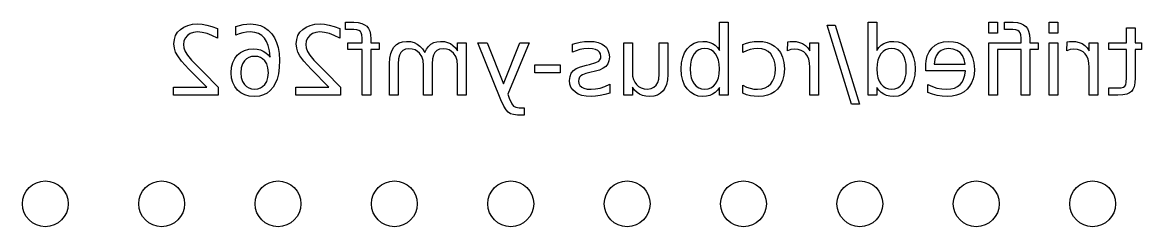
# Model space of a CAD drawing. Extents: x 2.42 to 6.26, y -6.44 to -4.7.
# Drawn here: x 4.321 to 5.283, y -6.437 to -6.261 of the extents above; entities that cross this region are included whole.
import ezdxf

# ---------------------------------------------------------------- set-up
doc = ezdxf.new("R2010")
doc.units = 0
doc.header["$MEASUREMENT"] = 0
doc.layers.add('BLACK', color=7, linetype='CONTINUOUS')

msp = doc.modelspace()

# ---------------------------------------------------------------- linework, layer by layer
at = {"layer": 'BLACK', "linetype": 'CONTINUOUS'}
for p, q in [((4.59902, -6.26718), (4.59902, -6.26095)), ((4.59902, -6.26095), (4.60604, -6.26095)), ((4.60604, -6.26095), (4.60991, -6.26121)), ((4.60991, -6.26121), (4.61295, -6.26191)), ((4.92032, -6.28518), (4.92032, -6.26095)), ((4.92032, -6.26095), (4.92779, -6.26095)), ((4.92779, -6.26095), (4.92779, -6.32372)), ((5.04814, -6.3011), (5.04814, -6.26095)), ((5.04814, -6.26095), (5.05557, -6.26095)), ((5.05557, -6.26095), (5.05557, -6.28518)), ((5.15166, -6.27041), (5.15166, -6.26095)), ((5.15166, -6.26095), (5.15912, -6.26095)), ((5.15912, -6.26095), (5.15912, -6.27041)), ((5.16529, -6.26718), (5.16529, -6.26095)), ((5.16529, -6.26095), (5.17276, -6.26095)), ((5.17276, -6.26095), (5.1764, -6.26121)), ((5.1764, -6.26121), (5.17931, -6.26192)), ((5.20371, -6.27041), (5.20371, -6.26095)), ((5.20371, -6.26095), (5.21113, -6.26095)), ((5.21113, -6.26095), (5.21113, -6.27041)), ((4.45293, -6.27242), (4.45464, -6.26954)), ((4.45464, -6.26954), (4.45708, -6.26701)), ((4.45708, -6.26701), (4.45996, -6.26504)), ((4.45996, -6.26504), (4.46335, -6.26358)), ((4.46547, -6.27063), (4.46307, -6.27228)), ((4.46335, -6.26358), (4.46732, -6.26266)), ((4.46835, -6.26962), (4.46547, -6.27063)), ((4.46732, -6.26266), (4.472, -6.26233)), ((4.47184, -6.26926), (4.46835, -6.26962)), ((4.4757, -6.26957), (4.47184, -6.26926)), ((4.472, -6.26233), (4.47563, -6.26257)), ((4.47563, -6.26257), (4.47983, -6.26332)), ((4.47993, -6.27057), (4.4757, -6.26957)), ((4.47983, -6.26332), (4.48415, -6.26452)), ((4.4842, -6.27217), (4.47993, -6.27057)), ((4.48415, -6.26452), (4.48902, -6.26626)), ((4.48902, -6.26626), (4.48902, -6.27456)), ((4.50459, -6.26464), (4.50797, -6.26362)), ((4.50459, -6.27203), (4.50459, -6.26464)), ((4.50769, -6.27083), (4.50459, -6.27203)), ((4.51078, -6.26997), (4.50769, -6.27083)), ((4.50797, -6.26362), (4.51111, -6.26291)), ((4.51391, -6.26943), (4.51078, -6.26997)), ((4.51111, -6.26291), (4.51423, -6.26248)), ((4.51697, -6.26926), (4.51391, -6.26943)), ((4.51423, -6.26248), (4.5173, -6.26233)), ((4.52093, -6.26963), (4.51697, -6.26926)), ((4.5173, -6.26233), (4.52179, -6.26269)), ((4.52422, -6.27067), (4.52093, -6.26963)), ((4.52179, -6.26269), (4.52578, -6.26373)), ((4.52698, -6.27234), (4.52422, -6.27067)), ((4.52578, -6.26373), (4.52935, -6.26541)), ((4.52935, -6.26541), (4.53258, -6.26776)), ((4.53258, -6.26776), (4.53549, -6.27083)), ((4.53549, -6.27083), (4.53783, -6.27428)), ((4.55805, -6.27242), (4.55977, -6.26954)), ((4.55977, -6.26954), (4.5622, -6.26701)), ((4.5622, -6.26701), (4.56508, -6.26504)), ((4.56508, -6.26504), (4.56847, -6.26358)), ((4.57059, -6.27063), (4.56819, -6.27228)), ((4.56847, -6.26358), (4.57244, -6.26266)), ((4.57347, -6.26962), (4.57059, -6.27063)), ((4.57244, -6.26266), (4.57712, -6.26233)), ((4.57696, -6.26926), (4.57347, -6.26962)), ((4.58082, -6.26957), (4.57696, -6.26926)), ((4.57712, -6.26233), (4.58075, -6.26257)), ((4.58075, -6.26257), (4.58495, -6.26332)), ((4.58505, -6.27057), (4.58082, -6.26957)), ((4.58495, -6.26332), (4.58927, -6.26452)), ((4.58932, -6.27217), (4.58505, -6.27057)), ((4.58927, -6.26452), (4.59415, -6.26626)), ((4.59415, -6.26626), (4.59415, -6.27456)), ((4.60612, -6.26718), (4.59902, -6.26718)), ((4.60874, -6.2674), (4.60612, -6.26718)), ((4.61051, -6.26796), (4.60874, -6.2674)), ((4.61167, -6.26878), (4.61051, -6.26796)), ((4.61245, -6.26996), (4.61167, -6.26878)), ((4.613, -6.27179), (4.61245, -6.26996)), ((4.61295, -6.26191), (4.61533, -6.26299)), ((4.61533, -6.26299), (4.61717, -6.2644)), ((4.61717, -6.2644), (4.61861, -6.26621)), ((4.61861, -6.26621), (4.6197, -6.26855)), ((4.6197, -6.26855), (4.62042, -6.27155)), ((5.03378, -6.33134), (5.01281, -6.26349)), ((5.01281, -6.26349), (5.01966, -6.26349)), ((5.01966, -6.26349), (5.04064, -6.33134)), ((5.15912, -6.27041), (5.15166, -6.27041)), ((5.17239, -6.26718), (5.16529, -6.26718)), ((5.17502, -6.2674), (5.17239, -6.26718)), ((5.17679, -6.26796), (5.17502, -6.2674)), ((5.17794, -6.26878), (5.17679, -6.26796)), ((5.17873, -6.26996), (5.17794, -6.26878)), ((5.17928, -6.27179), (5.17873, -6.26996)), ((5.17931, -6.26192), (5.18163, -6.26301)), ((5.18163, -6.26301), (5.18347, -6.26447)), ((5.18347, -6.26447), (5.18491, -6.26632)), ((5.18491, -6.26632), (5.18599, -6.26866)), ((5.18599, -6.26866), (5.1867, -6.27163)), ((5.21113, -6.27041), (5.20371, -6.27041)), ((5.27014, -6.27849), (5.27014, -6.26556)), ((5.27014, -6.26556), (5.2776, -6.26556)), ((5.2776, -6.26556), (5.2776, -6.27849)), ((4.45151, -6.27952), (4.45187, -6.27571)), ((4.45186, -6.28315), (4.45151, -6.27952)), ((4.45187, -6.27571), (4.45293, -6.27242)), ((4.46008, -6.27705), (4.4597, -6.2801)), ((4.4597, -6.2801), (4.46007, -6.283)), ((4.4612, -6.27448), (4.46008, -6.27705)), ((4.46307, -6.27228), (4.4612, -6.27448)), ((4.48902, -6.27456), (4.4842, -6.27217)), ((4.5293, -6.27468), (4.52698, -6.27234)), ((4.53105, -6.27745), (4.5293, -6.27468)), ((4.53249, -6.28098), (4.53105, -6.27745)), ((4.53783, -6.27428), (4.5397, -6.27821)), ((4.5397, -6.27821), (4.54109, -6.28269)), ((4.55663, -6.27952), (4.557, -6.27571)), ((4.55698, -6.28315), (4.55663, -6.27952)), ((4.557, -6.27571), (4.55805, -6.27242)), ((4.5652, -6.27705), (4.56482, -6.2801)), ((4.56482, -6.2801), (4.56519, -6.283)), ((4.56632, -6.27448), (4.5652, -6.27705)), ((4.56819, -6.27228), (4.56632, -6.27448)), ((4.59415, -6.27456), (4.58932, -6.27217)), ((4.601, -6.28426), (4.601, -6.27849)), ((4.601, -6.27849), (4.61322, -6.27849)), ((4.61322, -6.27453), (4.613, -6.27179)), ((4.61322, -6.27849), (4.61322, -6.27453)), ((4.62042, -6.27155), (4.62068, -6.27537)), ((4.62068, -6.27537), (4.62068, -6.27849)), ((4.62068, -6.27849), (4.62778, -6.27849)), ((4.62778, -6.27849), (4.62778, -6.28426)), ((4.64054, -6.28228), (4.64263, -6.28013)), ((4.64263, -6.28013), (4.64509, -6.27861)), ((4.64509, -6.27861), (4.64798, -6.27767)), ((4.64798, -6.27767), (4.65143, -6.27733)), ((4.65143, -6.27733), (4.65485, -6.27761)), ((4.65485, -6.27761), (4.65787, -6.27841)), ((4.65787, -6.27841), (4.66054, -6.27971)), ((4.66054, -6.27971), (4.66292, -6.2815)), ((4.67025, -6.28169), (4.6723, -6.27983)), ((4.6723, -6.27983), (4.67471, -6.27847)), ((4.67471, -6.27847), (4.67747, -6.27763)), ((4.67747, -6.27763), (4.68067, -6.27733)), ((4.68067, -6.27733), (4.68388, -6.27757)), ((4.68388, -6.27757), (4.68666, -6.27823)), ((4.68666, -6.27823), (4.6891, -6.2793)), ((4.6891, -6.2793), (4.6913, -6.28081)), ((4.69519, -6.28541), (4.69519, -6.27849)), ((4.69519, -6.27849), (4.70266, -6.27849)), ((4.70266, -6.27849), (4.70266, -6.32372)), ((4.7325, -6.3278), (4.71265, -6.27849)), ((4.71265, -6.27849), (4.72052, -6.27849)), ((4.72052, -6.27849), (4.73464, -6.31387)), ((4.73464, -6.31387), (4.74876, -6.27849)), ((4.75663, -6.27849), (4.73835, -6.32296)), ((4.74876, -6.27849), (4.75663, -6.27849)), ((4.79387, -6.27987), (4.79703, -6.27877)), ((4.79387, -6.2868), (4.79387, -6.27987)), ((4.79703, -6.27877), (4.80056, -6.27797)), ((4.80056, -6.27797), (4.80426, -6.2775)), ((4.80426, -6.2775), (4.80831, -6.27733)), ((4.80831, -6.27733), (4.81253, -6.27759)), ((4.81253, -6.27759), (4.81599, -6.27829)), ((4.81599, -6.27829), (4.81883, -6.27937)), ((4.81883, -6.27937), (4.82114, -6.2808)), ((4.83798, -6.32372), (4.83798, -6.27849)), ((4.83798, -6.27849), (4.84541, -6.27849)), ((4.84541, -6.27849), (4.84541, -6.30415)), ((4.8684, -6.3056), (4.8684, -6.27849)), ((4.8684, -6.27849), (4.87582, -6.27849)), ((4.87582, -6.27849), (4.87582, -6.30589)), ((4.89532, -6.28098), (4.89843, -6.27897)), ((4.89843, -6.27897), (4.90192, -6.27775)), ((4.90192, -6.27775), (4.90588, -6.27733)), ((4.90588, -6.27733), (4.90914, -6.27756)), ((4.90914, -6.27756), (4.91196, -6.27822)), ((4.91196, -6.27822), (4.91441, -6.27927)), ((4.91441, -6.27927), (4.91661, -6.28075)), ((4.9404, -6.2801), (4.94351, -6.27889)), ((4.9404, -6.28703), (4.9404, -6.2801)), ((4.94351, -6.27889), (4.94673, -6.27803)), ((4.94673, -6.27803), (4.95003, -6.27751)), ((4.95003, -6.27751), (4.95343, -6.27733)), ((4.95343, -6.27733), (4.95767, -6.27761)), ((4.95767, -6.27761), (4.96139, -6.27842)), ((4.96139, -6.27842), (4.96465, -6.2797)), ((4.96465, -6.2797), (4.96753, -6.28145)), ((4.97886, -6.28541), (4.9789, -6.2778)), ((4.9789, -6.2778), (4.98096, -6.27745)), ((4.98096, -6.27745), (4.98266, -6.27733)), ((4.98266, -6.27733), (4.98619, -6.27757)), ((4.98619, -6.27757), (4.9892, -6.27825)), ((4.9892, -6.27825), (4.99177, -6.27932)), ((4.99177, -6.27932), (4.99408, -6.28086)), ((4.99786, -6.28541), (4.99786, -6.27849)), ((4.99786, -6.27849), (5.00533, -6.27849)), ((5.00533, -6.27849), (5.00533, -6.32372)), ((5.05928, -6.28075), (5.06148, -6.27927)), ((5.06148, -6.27927), (5.06393, -6.27822)), ((5.06393, -6.27822), (5.06676, -6.27756)), ((5.06676, -6.27756), (5.07005, -6.27733)), ((5.07005, -6.27733), (5.07399, -6.27775)), ((5.07399, -6.27775), (5.07746, -6.27896)), ((5.07746, -6.27896), (5.08057, -6.28098)), ((5.10562, -6.28067), (5.10891, -6.27885)), ((5.10891, -6.27885), (5.11273, -6.27773)), ((5.11273, -6.27773), (5.11721, -6.27733)), ((5.11721, -6.27733), (5.12127, -6.27762)), ((5.12127, -6.27762), (5.12484, -6.27843)), ((5.12484, -6.27843), (5.12802, -6.27974)), ((5.12802, -6.27974), (5.13084, -6.28154)), ((5.15166, -6.32372), (5.15166, -6.27849)), ((5.15166, -6.27849), (5.17949, -6.27849)), ((5.17949, -6.27453), (5.17928, -6.27179)), ((5.17949, -6.27849), (5.17949, -6.27453)), ((5.1867, -6.27163), (5.18696, -6.27535)), ((5.18696, -6.27535), (5.18696, -6.27849)), ((5.18696, -6.27849), (5.19406, -6.27849)), ((5.19406, -6.27849), (5.19406, -6.28426)), ((5.20371, -6.32372), (5.20371, -6.27849)), ((5.20371, -6.27849), (5.21113, -6.27849)), ((5.21113, -6.27849), (5.21113, -6.32372)), ((5.21893, -6.28541), (5.21897, -6.2778)), ((5.21897, -6.2778), (5.22103, -6.27745)), ((5.22103, -6.27745), (5.22273, -6.27733)), ((5.22273, -6.27733), (5.22626, -6.27757)), ((5.22626, -6.27757), (5.22927, -6.27825)), ((5.22927, -6.27825), (5.23184, -6.27932)), ((5.23184, -6.27932), (5.23415, -6.28086)), ((5.23793, -6.28541), (5.23793, -6.27849)), ((5.23793, -6.27849), (5.2454, -6.27849)), ((5.2454, -6.27849), (5.2454, -6.32372)), ((5.25485, -6.28426), (5.25485, -6.27849)), ((5.25485, -6.27849), (5.27014, -6.27849)), ((5.2776, -6.27849), (5.28305, -6.27849)), ((5.28305, -6.27849), (5.28305, -6.28426)), ((4.4529, -6.28656), (4.45186, -6.28315)), ((4.4547, -6.28994), (4.4529, -6.28656)), ((4.45796, -6.29441), (4.4547, -6.28994)), ((4.46007, -6.283), (4.46125, -6.28608)), ((4.46125, -6.28608), (4.4632, -6.28919)), ((4.4632, -6.28919), (4.46672, -6.29351)), ((4.50371, -6.29222), (4.50594, -6.28932)), ((4.50594, -6.28932), (4.50874, -6.28695)), ((4.50874, -6.28695), (4.512, -6.28524)), ((4.512, -6.28524), (4.51581, -6.28417)), ((4.51581, -6.28417), (4.52028, -6.2838)), ((4.52028, -6.2838), (4.52312, -6.28401)), ((4.52312, -6.28401), (4.52574, -6.28464)), ((4.52574, -6.28464), (4.52819, -6.28567)), ((4.52819, -6.28567), (4.53044, -6.2871)), ((4.53044, -6.2871), (4.53242, -6.28889)), ((4.53242, -6.28889), (4.53416, -6.29106)), ((4.53355, -6.28546), (4.53249, -6.28098)), ((4.53416, -6.29106), (4.53355, -6.28546)), ((4.54109, -6.28269), (4.54196, -6.2878)), ((4.54196, -6.2878), (4.54227, -6.29363)), ((4.55802, -6.28656), (4.55698, -6.28315)), ((4.55982, -6.28994), (4.55802, -6.28656)), ((4.56308, -6.29441), (4.55982, -6.28994)), ((4.56519, -6.283), (4.56637, -6.28608)), ((4.56637, -6.28608), (4.56832, -6.28919)), ((4.56832, -6.28919), (4.57184, -6.29351)), ((4.61322, -6.28426), (4.601, -6.28426)), ((4.61322, -6.32372), (4.61322, -6.28426)), ((4.62778, -6.28426), (4.62068, -6.28426)), ((4.62068, -6.28426), (4.62068, -6.32372)), ((4.63698, -6.29172), (4.63776, -6.28792)), ((4.63776, -6.28792), (4.63896, -6.28481)), ((4.63896, -6.28481), (4.64054, -6.28228)), ((4.64528, -6.28917), (4.64447, -6.29229)), ((4.64646, -6.28694), (4.64528, -6.28917)), ((4.64821, -6.28523), (4.64646, -6.28694)), ((4.65049, -6.28418), (4.64821, -6.28523)), ((4.65348, -6.2838), (4.65049, -6.28418)), ((4.65631, -6.28405), (4.65348, -6.2838)), ((4.65872, -6.28479), (4.65631, -6.28405)), ((4.6608, -6.28597), (4.65872, -6.28479)), ((4.6626, -6.28763), (4.6608, -6.28597)), ((4.6644, -6.29037), (4.6626, -6.28763)), ((4.66292, -6.2815), (4.66513, -6.28392)), ((4.66513, -6.28392), (4.6672, -6.28707)), ((4.6672, -6.28707), (4.66855, -6.28407)), ((4.66855, -6.28407), (4.67025, -6.28169)), ((4.67453, -6.28914), (4.67372, -6.29227)), ((4.67571, -6.28693), (4.67453, -6.28914)), ((4.67746, -6.28523), (4.67571, -6.28693)), ((4.67977, -6.28418), (4.67746, -6.28523)), ((4.68281, -6.2838), (4.67977, -6.28418)), ((4.68559, -6.28405), (4.68281, -6.2838)), ((4.68798, -6.28479), (4.68559, -6.28405)), ((4.69005, -6.28598), (4.68798, -6.28479)), ((4.69185, -6.28765), (4.69005, -6.28598)), ((4.6913, -6.28081), (4.69333, -6.28282)), ((4.69365, -6.2904), (4.69185, -6.28765)), ((4.69333, -6.28282), (4.69519, -6.28541)), ((4.79708, -6.28538), (4.79387, -6.2868)), ((4.80041, -6.28437), (4.79708, -6.28538)), ((4.80383, -6.28377), (4.80041, -6.28437)), ((4.80742, -6.28356), (4.80383, -6.28377)), ((4.8111, -6.28379), (4.80742, -6.28356)), ((4.81378, -6.28439), (4.8111, -6.28379)), ((4.81571, -6.28526), (4.81378, -6.28439)), ((4.81725, -6.28658), (4.81571, -6.28526)), ((4.81816, -6.28823), (4.81725, -6.28658)), ((4.81847, -6.29033), (4.81816, -6.28823)), ((4.82114, -6.2808), (4.8231, -6.2827)), ((4.8231, -6.2827), (4.82449, -6.28492)), ((4.82449, -6.28492), (4.82535, -6.28754)), ((4.82535, -6.28754), (4.82566, -6.29064)), ((4.88873, -6.29119), (4.89034, -6.28726)), ((4.89034, -6.28726), (4.89251, -6.28388)), ((4.89251, -6.28388), (4.89532, -6.28098)), ((4.89844, -6.28823), (4.89704, -6.29062)), ((4.9003, -6.28617), (4.89844, -6.28823)), ((4.90242, -6.28474), (4.9003, -6.28617)), ((4.90486, -6.28387), (4.90242, -6.28474)), ((4.90769, -6.28356), (4.90486, -6.28387)), ((4.91053, -6.28387), (4.90769, -6.28356)), ((4.91297, -6.28474), (4.91053, -6.28387)), ((4.91509, -6.28617), (4.91297, -6.28474)), ((4.91695, -6.28823), (4.91509, -6.28617)), ((4.91661, -6.28075), (4.91858, -6.2827)), ((4.91835, -6.29062), (4.91695, -6.28823)), ((4.91858, -6.2827), (4.92032, -6.28518)), ((4.94358, -6.2855), (4.9404, -6.28703)), ((4.94671, -6.28443), (4.94358, -6.2855)), ((4.9499, -6.28378), (4.94671, -6.28443)), ((4.9531, -6.28356), (4.9499, -6.28378)), ((4.95665, -6.28388), (4.9531, -6.28356)), ((4.95964, -6.28477), (4.95665, -6.28388)), ((4.96217, -6.28619), (4.95964, -6.28477)), ((4.96432, -6.28817), (4.96217, -6.28619)), ((4.96598, -6.29057), (4.96432, -6.28817)), ((4.96753, -6.28145), (4.97007, -6.28368)), ((4.97007, -6.28368), (4.97264, -6.28701)), ((4.97264, -6.28701), (4.97453, -6.29095)), ((4.98159, -6.28437), (4.97886, -6.28541)), ((4.98484, -6.28403), (4.98159, -6.28437)), ((4.98793, -6.28431), (4.98484, -6.28403)), ((4.99051, -6.28509), (4.98793, -6.28431)), ((4.99267, -6.28636), (4.99051, -6.28509)), ((4.9945, -6.28811), (4.99267, -6.28636)), ((4.99408, -6.28086), (4.99611, -6.28287)), ((4.99589, -6.29021), (4.9945, -6.28811)), ((4.99611, -6.28287), (4.99786, -6.28541)), ((5.05557, -6.28518), (5.05731, -6.2827)), ((5.05731, -6.2827), (5.05928, -6.28075)), ((5.05896, -6.28823), (5.05756, -6.29062)), ((5.06083, -6.28617), (5.05896, -6.28823)), ((5.06296, -6.28474), (5.06083, -6.28617)), ((5.0654, -6.28387), (5.06296, -6.28474)), ((5.06824, -6.28356), (5.0654, -6.28387)), ((5.07107, -6.28387), (5.06824, -6.28356)), ((5.07351, -6.28474), (5.07107, -6.28387)), ((5.07563, -6.28617), (5.07351, -6.28474)), ((5.07749, -6.28823), (5.07563, -6.28617)), ((5.07889, -6.29062), (5.07749, -6.28823)), ((5.08057, -6.28098), (5.08339, -6.28388)), ((5.08339, -6.28388), (5.08556, -6.28726)), ((5.08556, -6.28726), (5.08716, -6.29119)), ((5.09785, -6.29409), (5.09889, -6.28985)), ((5.09889, -6.28985), (5.10054, -6.28625)), ((5.10054, -6.28625), (5.10279, -6.28319)), ((5.10279, -6.28319), (5.10562, -6.28067)), ((5.1065, -6.28981), (5.10535, -6.29301)), ((5.10831, -6.28721), (5.1065, -6.28981)), ((5.11074, -6.2852), (5.10831, -6.28721)), ((5.11363, -6.28399), (5.11074, -6.2852)), ((5.11713, -6.28356), (5.11363, -6.28399)), ((5.12113, -6.28399), (5.11713, -6.28356)), ((5.1244, -6.28517), (5.12113, -6.28399)), ((5.12708, -6.28708), (5.1244, -6.28517)), ((5.12915, -6.28965), (5.12708, -6.28708)), ((5.13059, -6.29289), (5.12915, -6.28965)), ((5.13084, -6.28154), (5.13337, -6.28386)), ((5.13337, -6.28386), (5.13591, -6.28728)), ((5.13591, -6.28728), (5.13777, -6.29128)), ((5.17949, -6.28426), (5.15912, -6.28426)), ((5.15912, -6.28426), (5.15912, -6.32372)), ((5.17949, -6.32372), (5.17949, -6.28426)), ((5.19406, -6.28426), (5.18696, -6.28426)), ((5.18696, -6.28426), (5.18696, -6.32372)), ((5.22166, -6.28437), (5.21893, -6.28541)), ((5.2249, -6.28403), (5.22166, -6.28437)), ((5.228, -6.28431), (5.2249, -6.28403)), ((5.23058, -6.28509), (5.228, -6.28431)), ((5.23274, -6.28636), (5.23058, -6.28509)), ((5.23456, -6.28811), (5.23274, -6.28636)), ((5.23415, -6.28086), (5.23618, -6.28287)), ((5.23596, -6.29021), (5.23456, -6.28811)), ((5.23618, -6.28287), (5.23793, -6.28541)), ((5.27014, -6.28426), (5.25485, -6.28426)), ((5.27014, -6.30881), (5.27014, -6.28426)), ((5.28305, -6.28426), (5.2776, -6.28426)), ((5.2776, -6.28426), (5.2776, -6.30881)), ((4.46438, -6.30117), (4.45796, -6.29441)), ((4.46672, -6.29351), (4.47678, -6.30392)), ((4.50068, -6.30433), (4.50104, -6.29961)), ((4.50104, -6.29961), (4.50207, -6.29562)), ((4.50207, -6.29562), (4.50371, -6.29222)), ((4.51036, -6.2967), (4.50926, -6.30008)), ((4.51208, -6.29402), (4.51036, -6.2967)), ((4.51381, -6.29239), (4.51208, -6.29402)), ((4.51579, -6.29122), (4.51381, -6.29239)), ((4.51809, -6.29051), (4.51579, -6.29122)), ((4.52077, -6.29026), (4.51809, -6.29051)), ((4.52345, -6.29051), (4.52077, -6.29026)), ((4.52575, -6.29122), (4.52345, -6.29051)), ((4.52773, -6.29239), (4.52575, -6.29122)), ((4.52947, -6.29402), (4.52773, -6.29239)), ((4.53118, -6.2967), (4.52947, -6.29402)), ((4.53228, -6.30008), (4.53118, -6.2967)), ((4.54227, -6.29363), (4.542, -6.29998)), ((4.5695, -6.30117), (4.56308, -6.29441)), ((4.57184, -6.29351), (4.5819, -6.30392)), ((4.6367, -6.29634), (4.63698, -6.29172)), ((4.6367, -6.32372), (4.6367, -6.29634)), ((4.64447, -6.29229), (4.64416, -6.29659)), ((4.64416, -6.29659), (4.64416, -6.32372)), ((4.66554, -6.29379), (4.6644, -6.29037)), ((4.66595, -6.29809), (4.66554, -6.29379)), ((4.66595, -6.32372), (4.66595, -6.29809)), ((4.67372, -6.29227), (4.67341, -6.29659)), ((4.67341, -6.29659), (4.67341, -6.32372)), ((4.69479, -6.29382), (4.69365, -6.2904)), ((4.69519, -6.29809), (4.69479, -6.29382)), ((4.69519, -6.32372), (4.69519, -6.29809)), ((4.76164, -6.30433), (4.76164, -6.29764)), ((4.76164, -6.29764), (4.78338, -6.29764)), ((4.78338, -6.29764), (4.78338, -6.30433)), ((4.79719, -6.30081), (4.80081, -6.29919)), ((4.80081, -6.29919), (4.80601, -6.29775)), ((4.80601, -6.29775), (4.80855, -6.29718)), ((4.80855, -6.29718), (4.81398, -6.29565)), ((4.81398, -6.29565), (4.8165, -6.29438)), ((4.8165, -6.29438), (4.8176, -6.29328)), ((4.8176, -6.29328), (4.81825, -6.29195)), ((4.81825, -6.29195), (4.81847, -6.29033)), ((4.82259, -6.29889), (4.82036, -6.30058)), ((4.82426, -6.29671), (4.82259, -6.29889)), ((4.82529, -6.29401), (4.82426, -6.29671)), ((4.82566, -6.29064), (4.82529, -6.29401)), ((4.88736, -6.3011), (4.88772, -6.29576)), ((4.88772, -6.29576), (4.88873, -6.29119)), ((4.89531, -6.29695), (4.89507, -6.3011)), ((4.89599, -6.29349), (4.89531, -6.29695)), ((4.89704, -6.29062), (4.89599, -6.29349)), ((4.9194, -6.29349), (4.91835, -6.29062)), ((4.92008, -6.29695), (4.9194, -6.29349)), ((4.92032, -6.3011), (4.92008, -6.29695)), ((4.96723, -6.29345), (4.96598, -6.29057)), ((4.96802, -6.29692), (4.96723, -6.29345)), ((4.96831, -6.3011), (4.96802, -6.29692)), ((4.97453, -6.29095), (4.97572, -6.29559)), ((4.97572, -6.29559), (4.97614, -6.3011)), ((4.99694, -6.2928), (4.99589, -6.29021)), ((4.99762, -6.29596), (4.99694, -6.2928)), ((4.99786, -6.29983), (4.99762, -6.29596)), ((5.05581, -6.29695), (5.05557, -6.3011)), ((5.0565, -6.29349), (5.05581, -6.29695)), ((5.05756, -6.29062), (5.0565, -6.29349)), ((5.07994, -6.29349), (5.07889, -6.29062)), ((5.08062, -6.29695), (5.07994, -6.29349)), ((5.08086, -6.3011), (5.08062, -6.29695)), ((5.08716, -6.29119), (5.08817, -6.29576)), ((5.08817, -6.29576), (5.08853, -6.3011)), ((5.09748, -6.29911), (5.09764, -6.29695)), ((5.09748, -6.30272), (5.09748, -6.29911)), ((5.09764, -6.29695), (5.09785, -6.29409)), ((5.10535, -6.29301), (5.10491, -6.29695)), ((5.10491, -6.29695), (5.13137, -6.29699)), ((5.13137, -6.29699), (5.13059, -6.29289)), ((5.13777, -6.29128), (5.13894, -6.29597)), ((5.13894, -6.29597), (5.13936, -6.30151)), ((5.23701, -6.2928), (5.23596, -6.29021)), ((5.23769, -6.29596), (5.23701, -6.2928)), ((5.23793, -6.29983), (5.23769, -6.29596)), ((4.47962, -6.3168), (4.46438, -6.30117)), ((4.47678, -6.30392), (4.48943, -6.3168)), ((4.50105, -6.30893), (4.50068, -6.30433)), ((4.50211, -6.31288), (4.50105, -6.30893)), ((4.50926, -6.30008), (4.50887, -6.30433)), ((4.50887, -6.30433), (4.50926, -6.30857)), ((4.50926, -6.30857), (4.51036, -6.31194)), ((4.53119, -6.31194), (4.53228, -6.30857)), ((4.53267, -6.30433), (4.53228, -6.30008)), ((4.53228, -6.30857), (4.53267, -6.30433)), ((4.54125, -6.30536), (4.54009, -6.30989)), ((4.542, -6.29998), (4.54125, -6.30536)), ((4.58474, -6.3168), (4.5695, -6.30117)), ((4.5819, -6.30392), (4.59455, -6.3168)), ((4.78338, -6.30433), (4.76164, -6.30433)), ((4.79145, -6.31119), (4.79185, -6.30764)), ((4.79185, -6.30764), (4.79297, -6.30481)), ((4.79297, -6.30481), (4.79478, -6.30255)), ((4.79478, -6.30255), (4.79719, -6.30081)), ((4.79999, -6.30829), (4.79931, -6.30981)), ((4.80111, -6.30708), (4.79999, -6.30829)), ((4.80261, -6.30619), (4.80111, -6.30708)), ((4.80539, -6.30514), (4.80261, -6.30619)), ((4.81004, -6.30395), (4.80539, -6.30514)), ((4.81263, -6.30335), (4.81004, -6.30395)), ((4.81714, -6.30208), (4.81263, -6.30335)), ((4.82036, -6.30058), (4.81714, -6.30208)), ((4.84541, -6.30415), (4.84565, -6.30744)), ((4.84565, -6.30744), (4.84634, -6.31023)), ((4.86808, -6.30982), (4.8684, -6.3056)), ((4.87582, -6.30589), (4.87553, -6.31061)), ((4.88772, -6.30645), (4.88736, -6.3011)), ((4.88873, -6.31102), (4.88772, -6.30645)), ((4.89507, -6.3011), (4.89531, -6.30526)), ((4.89531, -6.30526), (4.89599, -6.30872)), ((4.89599, -6.30872), (4.89704, -6.31159)), ((4.91835, -6.31159), (4.9194, -6.30872)), ((4.9194, -6.30872), (4.92008, -6.30526)), ((4.92008, -6.30526), (4.92032, -6.3011)), ((4.96598, -6.31164), (4.96723, -6.30876)), ((4.96723, -6.30876), (4.96802, -6.30529)), ((4.96802, -6.30529), (4.96831, -6.3011)), ((4.97572, -6.30653), (4.97455, -6.31114)), ((4.97614, -6.3011), (4.97572, -6.30653)), ((4.99786, -6.32372), (4.99786, -6.29983)), ((5.04814, -6.32372), (5.04814, -6.3011)), ((5.05557, -6.3011), (5.05581, -6.30526)), ((5.05581, -6.30526), (5.0565, -6.30872)), ((5.0565, -6.30872), (5.05756, -6.31159)), ((5.07889, -6.31159), (5.07994, -6.30872)), ((5.07994, -6.30872), (5.08062, -6.30526)), ((5.08062, -6.30526), (5.08086, -6.3011)), ((5.08817, -6.30645), (5.08716, -6.31102)), ((5.08853, -6.3011), (5.08817, -6.30645)), ((5.13161, -6.30272), (5.09748, -6.30272)), ((5.13012, -6.3098), (5.13109, -6.3066)), ((5.13109, -6.3066), (5.13161, -6.30272)), ((5.13908, -6.30583), (5.13828, -6.30963)), ((5.13936, -6.30151), (5.13908, -6.30583)), ((5.23793, -6.32372), (5.23793, -6.29983)), ((5.26991, -6.31253), (5.27014, -6.30881)), ((5.2776, -6.30881), (5.27734, -6.3132)), ((4.45118, -6.32372), (4.45118, -6.3168)), ((4.45118, -6.3168), (4.47962, -6.3168)), ((4.48943, -6.3168), (4.48943, -6.32372)), ((4.50381, -6.31629), (4.50211, -6.31288)), ((4.50617, -6.31926), (4.50381, -6.31629)), ((4.51036, -6.31194), (4.51208, -6.31463)), ((4.51208, -6.31463), (4.51381, -6.31627)), ((4.51381, -6.31627), (4.5158, -6.31744)), ((4.5158, -6.31744), (4.51809, -6.31816)), ((4.51809, -6.31816), (4.52077, -6.31841)), ((4.52077, -6.31841), (4.52345, -6.31816)), ((4.52345, -6.31816), (4.52574, -6.31744)), ((4.52574, -6.31744), (4.52773, -6.31627)), ((4.52773, -6.31627), (4.52947, -6.31463)), ((4.52947, -6.31463), (4.53119, -6.31194)), ((4.53675, -6.31686), (4.53433, -6.31976)), ((4.53858, -6.31369), (4.53675, -6.31686)), ((4.54009, -6.30989), (4.53858, -6.31369)), ((4.5563, -6.32372), (4.5563, -6.3168)), ((4.5563, -6.3168), (4.58474, -6.3168)), ((4.59455, -6.3168), (4.59455, -6.32372)), ((4.79177, -6.31423), (4.79145, -6.31119)), ((4.7927, -6.31686), (4.79177, -6.31423)), ((4.79423, -6.31916), (4.7927, -6.31686)), ((4.79931, -6.30981), (4.79907, -6.31174)), ((4.79907, -6.31174), (4.79939, -6.31378)), ((4.79939, -6.31378), (4.80031, -6.31545)), ((4.80031, -6.31545), (4.80189, -6.31684)), ((4.80189, -6.31684), (4.80386, -6.31778)), ((4.80386, -6.31778), (4.8065, -6.31841)), ((4.8065, -6.31841), (4.80996, -6.31864)), ((4.80996, -6.31864), (4.81387, -6.31837)), ((4.81387, -6.31837), (4.81787, -6.31755)), ((4.81787, -6.31755), (4.82183, -6.3162)), ((4.82183, -6.3162), (4.82598, -6.31426)), ((4.82598, -6.31426), (4.82598, -6.32187)), ((4.84737, -6.31937), (4.84541, -6.3168)), ((4.84541, -6.3168), (4.84541, -6.32372)), ((4.84634, -6.31023), (4.84742, -6.31258)), ((4.84742, -6.31258), (4.8489, -6.31459)), ((4.8489, -6.31459), (4.85076, -6.31623)), ((4.85076, -6.31623), (4.85292, -6.31742)), ((4.85292, -6.31742), (4.85544, -6.31815)), ((4.85544, -6.31815), (4.8584, -6.31841)), ((4.8584, -6.31841), (4.86158, -6.31802)), ((4.86158, -6.31802), (4.86402, -6.31695)), ((4.86402, -6.31695), (4.8659, -6.31521)), ((4.8659, -6.31521), (4.86721, -6.31293)), ((4.86721, -6.31293), (4.86808, -6.30982)), ((4.87345, -6.31754), (4.87179, -6.32004)), ((4.87471, -6.31444), (4.87345, -6.31754)), ((4.87553, -6.31061), (4.87471, -6.31444)), ((4.89034, -6.31495), (4.88873, -6.31102)), ((4.89251, -6.31833), (4.89034, -6.31495)), ((4.89532, -6.32123), (4.89251, -6.31833)), ((4.89704, -6.31159), (4.89844, -6.31398)), ((4.89844, -6.31398), (4.9003, -6.31604)), ((4.9003, -6.31604), (4.90242, -6.31747)), ((4.90242, -6.31747), (4.90486, -6.31834)), ((4.90486, -6.31834), (4.90769, -6.31864)), ((4.90769, -6.31864), (4.91053, -6.31834)), ((4.91053, -6.31834), (4.91297, -6.31747)), ((4.91297, -6.31747), (4.91509, -6.31604)), ((4.91509, -6.31604), (4.91695, -6.31398)), ((4.91695, -6.31398), (4.91835, -6.31159)), ((4.92032, -6.31703), (4.91858, -6.31951)), ((4.92032, -6.32372), (4.92032, -6.31703)), ((4.9404, -6.3221), (4.9404, -6.31518)), ((4.9404, -6.31518), (4.94358, -6.31671)), ((4.94358, -6.31671), (4.94671, -6.31778)), ((4.94671, -6.31778), (4.9499, -6.31843)), ((4.9499, -6.31843), (4.9531, -6.31864)), ((4.9531, -6.31864), (4.95665, -6.31833)), ((4.95665, -6.31833), (4.95964, -6.31744)), ((4.95964, -6.31744), (4.96217, -6.31601)), ((4.96217, -6.31601), (4.96432, -6.31403)), ((4.96432, -6.31403), (4.96598, -6.31164)), ((4.97013, -6.31845), (4.9676, -6.32073)), ((4.97268, -6.31508), (4.97013, -6.31845)), ((4.97455, -6.31114), (4.97268, -6.31508)), ((5.05731, -6.31951), (5.05557, -6.31703)), ((5.05557, -6.31703), (5.05557, -6.32372)), ((5.05756, -6.31159), (5.05896, -6.31398)), ((5.05896, -6.31398), (5.06083, -6.31604)), ((5.06083, -6.31604), (5.06296, -6.31747)), ((5.06296, -6.31747), (5.0654, -6.31834)), ((5.0654, -6.31834), (5.06824, -6.31864)), ((5.06824, -6.31864), (5.07107, -6.31834)), ((5.07107, -6.31834), (5.07351, -6.31747)), ((5.07351, -6.31747), (5.07563, -6.31604)), ((5.07563, -6.31604), (5.07749, -6.31398)), ((5.07749, -6.31398), (5.07889, -6.31159)), ((5.08339, -6.31833), (5.08057, -6.32123)), ((5.08556, -6.31495), (5.08339, -6.31833)), ((5.08716, -6.31102), (5.08556, -6.31495)), ((5.09922, -6.32141), (5.09922, -6.31449)), ((5.09922, -6.31449), (5.10322, -6.31632)), ((5.10322, -6.31632), (5.10718, -6.3176)), ((5.10718, -6.3176), (5.11125, -6.31838)), ((5.11125, -6.31838), (5.11547, -6.31864)), ((5.11547, -6.31864), (5.11915, -6.31836)), ((5.11915, -6.31836), (5.12223, -6.31756)), ((5.12223, -6.31756), (5.12481, -6.3163)), ((5.12481, -6.3163), (5.12699, -6.31457)), ((5.12699, -6.31457), (5.12875, -6.31242)), ((5.12875, -6.31242), (5.13012, -6.3098)), ((5.13304, -6.31857), (5.13042, -6.32078)), ((5.13526, -6.31594), (5.13304, -6.31857)), ((5.137, -6.31298), (5.13526, -6.31594)), ((5.13828, -6.30963), (5.137, -6.31298)), ((5.25485, -6.32372), (5.25485, -6.31749)), ((5.25485, -6.31749), (5.26248, -6.31749)), ((5.26248, -6.31749), (5.26556, -6.31726)), ((5.26556, -6.31726), (5.26749, -6.31669)), ((5.26749, -6.31669), (5.26863, -6.31591)), ((5.26863, -6.31591), (5.26936, -6.31472)), ((5.26936, -6.31472), (5.26991, -6.31253)), ((5.27562, -6.31883), (5.27433, -6.32051)), ((5.27664, -6.31646), (5.27562, -6.31883)), ((5.27734, -6.3132), (5.27664, -6.31646)), ((4.48943, -6.32372), (4.45118, -6.32372)), ((4.50908, -6.32167), (4.50617, -6.31926)), ((4.51242, -6.32341), (4.50908, -6.32167)), ((4.51628, -6.3245), (4.51242, -6.32341)), ((4.52077, -6.32487), (4.51628, -6.3245)), ((4.52488, -6.32453), (4.52077, -6.32487)), ((4.52845, -6.32355), (4.52488, -6.32453)), ((4.53158, -6.32196), (4.52845, -6.32355)), ((4.53433, -6.31976), (4.53158, -6.32196)), ((4.59455, -6.32372), (4.5563, -6.32372)), ((4.62068, -6.32372), (4.61322, -6.32372)), ((4.64416, -6.32372), (4.6367, -6.32372)), ((4.67341, -6.32372), (4.66595, -6.32372)), ((4.70266, -6.32372), (4.69519, -6.32372)), ((4.73488, -6.33314), (4.7325, -6.3278)), ((4.73835, -6.32296), (4.73968, -6.32635)), ((4.73968, -6.32635), (4.74188, -6.33112)), ((4.79643, -6.32119), (4.79423, -6.31916)), ((4.79898, -6.32272), (4.79643, -6.32119)), ((4.80204, -6.32387), (4.79898, -6.32272)), ((4.80572, -6.32461), (4.80204, -6.32387)), ((4.81013, -6.32487), (4.80572, -6.32461)), ((4.81378, -6.32469), (4.81013, -6.32487)), ((4.81769, -6.32412), (4.81378, -6.32469)), ((4.82165, -6.32321), (4.81769, -6.32412)), ((4.82598, -6.32187), (4.82165, -6.32321)), ((4.84541, -6.32372), (4.83798, -6.32372)), ((4.84946, -6.32138), (4.84737, -6.31937)), ((4.85168, -6.32289), (4.84946, -6.32138)), ((4.85413, -6.32397), (4.85168, -6.32289)), ((4.85688, -6.32464), (4.85413, -6.32397)), ((4.85997, -6.32487), (4.85688, -6.32464)), ((4.86382, -6.32454), (4.85997, -6.32487)), ((4.86699, -6.3236), (4.86382, -6.32454)), ((4.86961, -6.3221), (4.86699, -6.3236)), ((4.87179, -6.32004), (4.86961, -6.3221)), ((4.89843, -6.32324), (4.89532, -6.32123)), ((4.90192, -6.32446), (4.89843, -6.32324)), ((4.90588, -6.32487), (4.90192, -6.32446)), ((4.90914, -6.32464), (4.90588, -6.32487)), ((4.91196, -6.32399), (4.90914, -6.32464)), ((4.91441, -6.32295), (4.91196, -6.32399)), ((4.91661, -6.32146), (4.91441, -6.32295)), ((4.91858, -6.31951), (4.91661, -6.32146)), ((4.92779, -6.32372), (4.92032, -6.32372)), ((4.94356, -6.32332), (4.9404, -6.3221)), ((4.94683, -6.32418), (4.94356, -6.32332)), ((4.95022, -6.3247), (4.94683, -6.32418)), ((4.95391, -6.32487), (4.95022, -6.3247)), ((4.95799, -6.32459), (4.95391, -6.32487)), ((4.96158, -6.32379), (4.95799, -6.32459)), ((4.96477, -6.3225), (4.96158, -6.32379)), ((4.9676, -6.32073), (4.96477, -6.3225)), ((5.00533, -6.32372), (4.99786, -6.32372)), ((5.05557, -6.32372), (5.04814, -6.32372)), ((5.05928, -6.32146), (5.05731, -6.31951)), ((5.06148, -6.32295), (5.05928, -6.32146)), ((5.06393, -6.32399), (5.06148, -6.32295)), ((5.06676, -6.32464), (5.06393, -6.32399)), ((5.07005, -6.32487), (5.06676, -6.32464)), ((5.07399, -6.32446), (5.07005, -6.32487)), ((5.07746, -6.32324), (5.07399, -6.32446)), ((5.08057, -6.32123), (5.07746, -6.32324)), ((5.10327, -6.3229), (5.09922, -6.32141)), ((5.10741, -6.32399), (5.10327, -6.3229)), ((5.11163, -6.32465), (5.10741, -6.32399)), ((5.11592, -6.32487), (5.11163, -6.32465)), ((5.12027, -6.3246), (5.11592, -6.32487)), ((5.12409, -6.3238), (5.12027, -6.3246)), ((5.12745, -6.32252), (5.12409, -6.3238)), ((5.13042, -6.32078), (5.12745, -6.32252)), ((5.15912, -6.32372), (5.15166, -6.32372)), ((5.18696, -6.32372), (5.17949, -6.32372)), ((5.21113, -6.32372), (5.20371, -6.32372)), ((5.2454, -6.32372), (5.23793, -6.32372)), ((5.26248, -6.32372), (5.25485, -6.32372)), ((5.26693, -6.32346), (5.26248, -6.32372)), ((5.27023, -6.32277), (5.26693, -6.32346)), ((5.27263, -6.32177), (5.27023, -6.32277)), ((5.27433, -6.32051), (5.27263, -6.32177)), ((4.73691, -6.33646), (4.73488, -6.33314)), ((4.73864, -6.33834), (4.73691, -6.33646)), ((4.74188, -6.33112), (4.74343, -6.33313)), ((4.74343, -6.33313), (4.74537, -6.33418)), ((4.74537, -6.33418), (4.74819, -6.33457)), ((4.74819, -6.33457), (4.75255, -6.33457)), ((4.75255, -6.33457), (4.75255, -6.3408)), ((5.04064, -6.33134), (5.03378, -6.33134)), ((4.74075, -6.33966), (4.73864, -6.33834)), ((4.74337, -6.3405), (4.74075, -6.33966)), ((4.74662, -6.3408), (4.74337, -6.3405)), ((4.75255, -6.3408), (4.74662, -6.3408))]:
    msp.add_line(p, q, dxfattribs=at)
at = {"layer": 'BLACK'}
for centre in [(4.34094, -6.41732), (4.44094, -6.41732), (4.54094, -6.41732), (4.64094, -6.41732), (4.74094, -6.41732), (4.84094, -6.41732), (4.94094, -6.41732), (5.04094, -6.41732), (5.14094, -6.41732), (5.24094, -6.41732)]:
    msp.add_circle(centre, 0.01969, dxfattribs=at)

doc.saveas('drawing.dxf')
